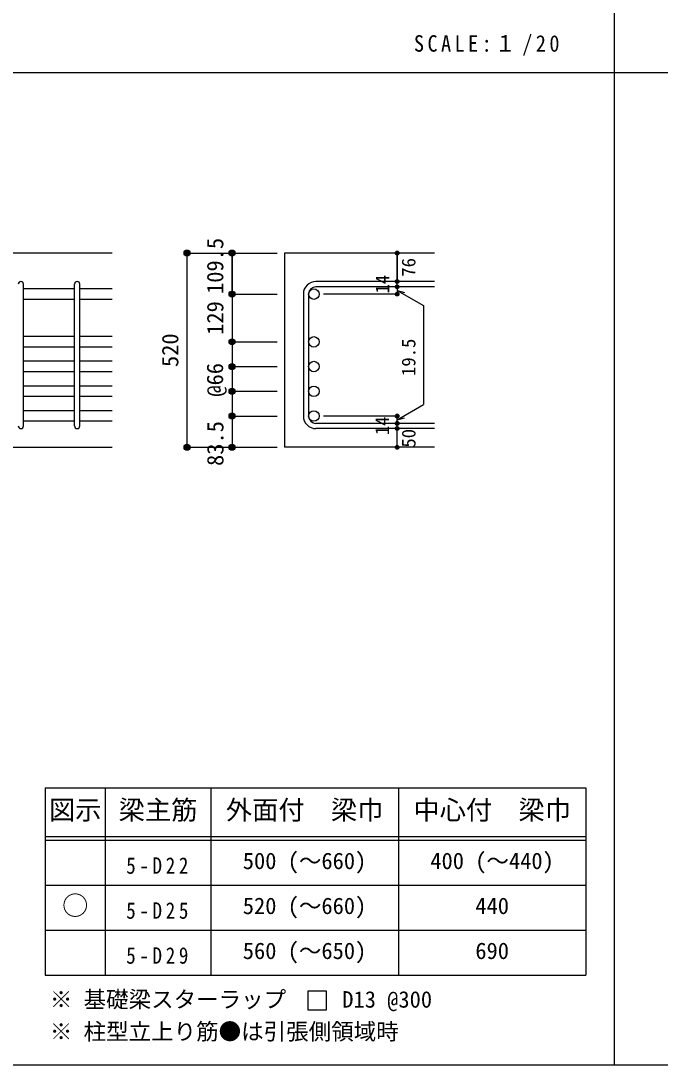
# Model space of a CAD drawing. Units: millimetres at full size, sheet at 1:20; details may follow other scales. Extents: x -3982 to 3969, y -2797 to 2801.
# Drawn here: x -2332 to -628, y -2797 to -10 of the extents above; entities that cross this region are included whole.
import ezdxf
from ezdxf.enums import TextEntityAlignment as Align

# ---------------------------------------------------------------- set-up
doc = ezdxf.new("R2010")
doc.units = ezdxf.units.MM
doc.header["$LTSCALE"] = 20
doc.header["$PDMODE"] = 32
doc.header["$PDSIZE"] = 10
for name, color, linetype in [('6-1_躯体線', 2, 'Continuous'), ('6-5_梁主筋', 7, 'Continuous'), ('6-6_S.T.P.', 7, 'Continuous'), ('6-7_文字', 7, 'Continuous'), ('6-D_寸法', 4, 'Continuous'), ('6-E_枠', 7, 'Continuous'), ('F-0_枠', 6, 'Continuous')]:
    doc.layers.add(name, color=color, linetype=linetype)
doc.styles.add('ＭＳ ゴシック', font='')
doc.styles.get('ＭＳ ゴシック').set_extended_font_data('MS Gothic')

msp = doc.modelspace()

# ---------------------------------------------------------------- linework, layer by layer
at = {"layer": '6-1_躯体線'}
for p, q in [((-2088.87, -629.67), (-3238.87, -629.67)), ((-1228.87, -629.67), (-1628.87, -629.67)), ((-1628.87, -629.67), (-1628.87, -1148.17)), ((-2488.87, -1148.17), (-2088.87, -1148.17)), ((-1228.87, -1148.17), (-1628.87, -1148.17))]:
    msp.add_line(p, q, dxfattribs=at)
at = {"layer": '6-5_梁主筋'}
for p, q in [((-2188.87, -725.28), (-2324.87, -725.28)), ((-2088.87, -725.28), (-2174.87, -725.28)), ((-2188.87, -753.28), (-2324.87, -753.28)), ((-2088.87, -753.28), (-2174.87, -753.28)), ((-2188.87, -852.67), (-2324.87, -852.67)), ((-2088.87, -852.67), (-2174.87, -852.67)), ((-2188.87, -880.67), (-2324.87, -880.67)), ((-2088.87, -880.67), (-2174.87, -880.67)), ((-2188.87, -918.67), (-2324.87, -918.67)), ((-2088.87, -918.67), (-2174.87, -918.67)), ((-2188.87, -946.67), (-2324.87, -946.67)), ((-2088.87, -946.67), (-2174.87, -946.67)), ((-2188.87, -984.67), (-2324.87, -984.67)), ((-2088.87, -984.67), (-2174.87, -984.67)), ((-2188.87, -1012.67), (-2324.87, -1012.67)), ((-2088.87, -1012.67), (-2174.87, -1012.67)), ((-2188.87, -1050.67), (-2324.87, -1050.67)), ((-2088.87, -1050.67), (-2174.87, -1050.67)), ((-2188.87, -1078.67), (-2324.87, -1078.67)), ((-2088.87, -1078.67), (-2174.87, -1078.67))]:
    msp.add_line(p, q, dxfattribs=at)
at = {"layer": '6-5_梁主筋', "color": 3}
for centre in [(-1550.87, -739.28), (-1550.87, -866.67), (-1550.87, -932.67), (-1550.87, -998.67), (-1550.87, -1064.67)]:
    msp.add_circle(centre, 14, dxfattribs=at)
at = {"layer": '6-6_S.T.P.'}
for p, q in [((-2324.87, -1091.17), (-2324.87, -712.78)), ((-2188.87, -1091.17), (-2188.87, -712.78)), ((-2174.87, -1091.17), (-2174.87, -712.78)), ((-1228.87, -705.78), (-1545.37, -705.78)), ((-1228.87, -719.78), (-1545.37, -719.78)), ((-1578.87, -739.28), (-1578.87, -1064.67)), ((-1564.87, -739.28), (-1564.87, -1064.67)), ((-1228.87, -1084.17), (-1545.37, -1084.17)), ((-1228.87, -1098.17), (-1545.37, -1098.17))]:
    msp.add_line(p, q, dxfattribs=at)
for centre, radius, start, end in [((-2331.87, -712.78), 7, 0, 180), ((-2181.87, -712.78), 7, 0, 180), ((-1545.37, -739.28), 33.5, 90, 180), ((-1545.37, -739.28), 19.5, 90, 180), ((-1545.37, -1064.67), 33.5, 180, 270), ((-1545.37, -1064.67), 19.5, 180, 270), ((-2331.87, -1091.17), 7, 180, 0), ((-2181.87, -1091.17), 7, 180, 0)]:
    msp.add_arc(centre, radius, start, end, dxfattribs=at)
at = {"layer": '6-7_文字'}
msp.add_lwpolyline([(-1567, -2649.63), (-1517, -2649.63), (-1517, -2599.63), (-1567, -2599.63)], close=True, dxfattribs=at)
at = {"layer": '6-D_寸法'}
for p, q in [((-1888.87, -629.67), (-1768.87, -629.67)), ((-1888.87, -629.67), (-1768.87, -629.67)), ((-1888.87, -629.67), (-1768.87, -629.67)), ((-1888.87, -1148.17), (-1888.87, -629.67)), ((-1768.87, -629.67), (-1648.87, -629.67)), ((-1328.87, -705.78), (-1328.87, -629.67)), ((-1328.87, -629.67), (-1328.87, -705.78)), ((-1328.87, -719.78), (-1328.87, -705.78)), ((-1328.87, -719.78), (-1328.87, -739.28)), ((-1768.87, -739.28), (-1648.87, -739.28)), ((-1768.87, -739.28), (-1648.87, -739.28)), ((-1768.87, -739.28), (-1768.87, -1148.17)), ((-1328.87, -739.28), (-1524.95, -739.28)), ((-1328.87, -729.53), (-1258.81, -769.98)), ((-1328.87, -729.53), (-1309.55, -734.71)), ((-1258.81, -769.98), (-1258.81, -1033.97)), ((-1768.87, -866.67), (-1648.87, -866.67)), ((-1768.87, -866.67), (-1648.87, -866.67)), ((-1768.87, -866.67), (-1648.87, -866.67)), ((-1768.87, -932.67), (-1648.87, -932.67)), ((-1768.87, -932.67), (-1648.87, -932.67)), ((-1768.87, -932.67), (-1648.87, -932.67)), ((-1768.87, -998.67), (-1648.87, -998.67)), ((-1768.87, -998.67), (-1648.87, -998.67)), ((-1768.87, -998.67), (-1648.87, -998.67)), ((-1328.87, -1074.42), (-1258.81, -1033.97)), ((-1768.87, -1064.67), (-1648.87, -1064.67)), ((-1768.87, -1064.67), (-1648.87, -1064.67)), ((-1768.87, -1064.67), (-1648.87, -1064.67)), ((-1328.87, -1064.67), (-1524.95, -1064.67)), ((-1328.87, -1084.17), (-1328.87, -1064.67)), ((-1328.87, -1074.42), (-1309.55, -1069.25)), ((-1328.87, -1098.17), (-1328.87, -1084.17)), ((-1328.87, -1148.17), (-1328.87, -1098.17)), ((-1888.87, -1148.17), (-1768.87, -1148.17)), ((-1768.87, -1148.17), (-1648.87, -1148.17))]:
    msp.add_line(p, q, dxfattribs=at)
msp.add_lwpolyline([(-1768.87, -739.28), (-1768.87, -629.67), (-1768.87, -739.28)], dxfattribs=at)
for centre, radius in [((-1888.87, -629.67), 8), ((-1888.87, -629.67), 7.2), ((-1888.87, -629.67), 6.4), ((-1888.87, -629.67), 5.6), ((-1888.87, -629.67), 4.8), ((-1888.87, -629.67), 4), ((-1888.87, -629.67), 3.2), ((-1888.87, -629.67), 2.4), ((-1888.87, -629.67), 1.6), ((-1888.87, -629.67), 0.8), ((-1768.87, -629.67), 8), ((-1768.87, -629.67), 7.2), ((-1768.87, -629.67), 6.4), ((-1768.87, -629.67), 5.6), ((-1768.87, -629.67), 4.8), ((-1768.87, -629.67), 4), ((-1768.87, -629.67), 3.2), ((-1768.87, -629.67), 2.4), ((-1768.87, -629.67), 1.6), ((-1768.87, -629.67), 0.8), ((-1328.87, -629.67), 4), ((-1328.87, -629.67), 3.6), ((-1328.87, -629.67), 3.2), ((-1328.87, -629.67), 2.8), ((-1328.87, -629.67), 2.4), ((-1328.87, -629.67), 2), ((-1328.87, -629.67), 1.6), ((-1328.87, -629.67), 1.2), ((-1328.87, -629.67), 0.8), ((-1328.87, -629.67), 0.4), ((-1328.87, -705.78), 4), ((-1328.87, -719.78), 4), ((-1328.87, -705.78), 3.6), ((-1328.87, -719.78), 3.6), ((-1328.87, -705.78), 3.2), ((-1328.87, -719.78), 3.2), ((-1328.87, -705.78), 2.8), ((-1328.87, -719.78), 2.8), ((-1328.87, -705.78), 2.4), ((-1328.87, -719.78), 2.4), ((-1328.87, -705.78), 2), ((-1328.87, -719.78), 2), ((-1328.87, -705.78), 1.6), ((-1328.87, -719.78), 1.6), ((-1328.87, -705.78), 1.2), ((-1328.87, -719.78), 1.2), ((-1328.87, -705.78), 0.8), ((-1328.87, -719.78), 0.8), ((-1328.87, -705.78), 0.4), ((-1328.87, -719.78), 0.4), ((-1768.87, -739.28), 8), ((-1768.87, -739.28), 7.2), ((-1768.87, -739.28), 6.4), ((-1768.87, -739.28), 5.6), ((-1768.87, -739.28), 4.8), ((-1768.87, -739.28), 4), ((-1768.87, -739.28), 3.2), ((-1768.87, -739.28), 2.4), ((-1768.87, -739.28), 1.6), ((-1768.87, -739.28), 0.8), ((-1328.87, -739.28), 4), ((-1328.87, -739.28), 3.6), ((-1328.87, -739.28), 3.2), ((-1328.87, -739.28), 2.8), ((-1328.87, -739.28), 2.4), ((-1328.87, -739.28), 2), ((-1328.87, -739.28), 1.6), ((-1328.87, -739.28), 1.2), ((-1328.87, -739.28), 0.8), ((-1328.87, -739.28), 0.4), ((-1768.87, -866.67), 8), ((-1768.87, -866.67), 7.2), ((-1768.87, -866.67), 6.4), ((-1768.87, -866.67), 5.6), ((-1768.87, -866.67), 4.8), ((-1768.87, -866.67), 4), ((-1768.87, -866.67), 3.2), ((-1768.87, -866.67), 2.4), ((-1768.87, -866.67), 1.6), ((-1768.87, -866.67), 0.8), ((-1768.87, -932.67), 8), ((-1768.87, -932.67), 7.2), ((-1768.87, -932.67), 6.4), ((-1768.87, -932.67), 5.6), ((-1768.87, -932.67), 4.8), ((-1768.87, -932.67), 4), ((-1768.87, -932.67), 3.2), ((-1768.87, -932.67), 2.4), ((-1768.87, -932.67), 1.6), ((-1768.87, -932.67), 0.8), ((-1768.87, -998.67), 8), ((-1768.87, -998.67), 7.2), ((-1768.87, -998.67), 6.4), ((-1768.87, -998.67), 5.6), ((-1768.87, -998.67), 4.8), ((-1768.87, -998.67), 4), ((-1768.87, -998.67), 3.2), ((-1768.87, -998.67), 2.4), ((-1768.87, -998.67), 1.6), ((-1768.87, -998.67), 0.8), ((-1768.87, -1064.67), 8), ((-1768.87, -1064.67), 7.2), ((-1768.87, -1064.67), 6.4), ((-1768.87, -1064.67), 5.6), ((-1768.87, -1064.67), 4.8), ((-1768.87, -1064.67), 4), ((-1768.87, -1064.67), 3.2), ((-1768.87, -1064.67), 2.4), ((-1768.87, -1064.67), 1.6), ((-1768.87, -1064.67), 0.8), ((-1328.87, -1064.67), 4), ((-1328.87, -1084.17), 4), ((-1328.87, -1064.67), 3.6), ((-1328.87, -1084.17), 3.6), ((-1328.87, -1064.67), 3.2), ((-1328.87, -1084.17), 3.2), ((-1328.87, -1064.67), 2.8), ((-1328.87, -1084.17), 2.8), ((-1328.87, -1064.67), 2.4), ((-1328.87, -1084.17), 2.4), ((-1328.87, -1064.67), 2), ((-1328.87, -1084.17), 2), ((-1328.87, -1064.67), 1.6), ((-1328.87, -1084.17), 1.6), ((-1328.87, -1064.67), 1.2), ((-1328.87, -1084.17), 1.2), ((-1328.87, -1064.67), 0.8), ((-1328.87, -1084.17), 0.8), ((-1328.87, -1064.67), 0.4), ((-1328.87, -1084.17), 0.4), ((-1328.87, -1098.17), 4), ((-1328.87, -1098.17), 3.6), ((-1328.87, -1098.17), 3.2), ((-1328.87, -1098.17), 2.8), ((-1328.87, -1098.17), 2.4), ((-1328.87, -1098.17), 2), ((-1328.87, -1098.17), 1.6), ((-1328.87, -1098.17), 1.2), ((-1328.87, -1098.17), 0.8), ((-1328.87, -1098.17), 0.4), ((-1888.87, -1148.17), 8), ((-1888.87, -1148.17), 7.2), ((-1888.87, -1148.17), 6.4), ((-1768.87, -1148.17), 8), ((-1768.87, -1148.17), 7.2), ((-1768.87, -1148.17), 6.4), ((-1888.87, -1148.17), 5.6), ((-1888.87, -1148.17), 4.8), ((-1888.87, -1148.17), 4), ((-1888.87, -1148.17), 3.2), ((-1888.87, -1148.17), 2.4), ((-1888.87, -1148.17), 1.6), ((-1888.87, -1148.17), 0.8), ((-1768.87, -1148.17), 5.6), ((-1768.87, -1148.17), 4.8), ((-1768.87, -1148.17), 4), ((-1768.87, -1148.17), 3.2), ((-1768.87, -1148.17), 2.4), ((-1768.87, -1148.17), 1.6), ((-1768.87, -1148.17), 0.8), ((-1328.87, -1148.17), 4), ((-1328.87, -1148.17), 3.6), ((-1328.87, -1148.17), 3.2), ((-1328.87, -1148.17), 2.8), ((-1328.87, -1148.17), 2.4), ((-1328.87, -1148.17), 2), ((-1328.87, -1148.17), 1.6), ((-1328.87, -1148.17), 1.2), ((-1328.87, -1148.17), 0.8), ((-1328.87, -1148.17), 0.4)]:
    msp.add_circle(centre, radius, dxfattribs=at)
at = {"layer": '6-D_寸法', "color": 7}
for p in [(-1888.87, -629.67), (-1768.87, -629.67), (-1328.87, -629.67), (-1328.87, -705.78), (-1328.87, -719.78), (-1768.87, -739.28), (-1328.87, -739.28), (-1768.87, -866.67), (-1768.87, -932.67), (-1768.87, -998.67), (-1768.87, -1064.67), (-1328.87, -1064.67), (-1328.87, -1064.67), (-1328.87, -1084.17), (-1328.87, -1098.17), (-1888.87, -1148.17), (-1768.87, -1148.17), (-1328.87, -1148.17)]:
    msp.add_point(p, dxfattribs=at)
at = {"layer": '6-E_枠', "color": 3}
for p, q in [((-2267.02, -2056.95), (-2267.02, -2556.95)), ((-2267.02, -2056.95), (-825.33, -2056.95)), ((-825.33, -2056.95), (-825.33, -2556.95)), ((-2267.02, -2556.95), (-825.33, -2556.95))]:
    msp.add_line(p, q, dxfattribs=at)
at = {"layer": '6-E_枠'}
for p, q in [((-2107.02, -2056.95), (-2107.02, -2556.95)), ((-1825.33, -2056.95), (-1825.33, -2556.95)), ((-1325.33, -2056.95), (-1325.33, -2556.95)), ((-2267.02, -2186.95), (-825.33, -2186.95)), ((-2267.02, -2196.95), (-825.33, -2196.95)), ((-2267.02, -2316.95), (-825.33, -2316.95)), ((-2267.02, -2436.95), (-825.33, -2436.95))]:
    msp.add_line(p, q, dxfattribs=at)
at = {"layer": 'F-0_枠', "color": 2}
for p, q in [((-749.76, 2800.77), (-749.76, -2796.83)), ((-3981.92, -148.03), (2482.4, -148.03))]:
    msp.add_line(p, q, dxfattribs=at)
at = {"layer": 'F-0_枠'}
msp.add_line((3969.4, -2796.83), (-3981.92, -2796.83), dxfattribs=at)

# ---------------------------------------------------------------- texts
at = {"layer": '6-7_文字', "color": 2, "style": 'ＭＳ ゴシック'}
for s, p in [('図示', (-2257.02, -2156.95)), ('梁主筋', (-2071.17, -2156.95)), ('外面付\u3000梁巾', (-1785.33, -2156.95)), ('中心付\u3000梁巾', (-1285.33, -2156.95)), ('○', (-2222.02, -2411.95))]:
    msp.add_text(s, height=51.32, dxfattribs=at).set_placement(p, align=Align.BOTTOM_LEFT)
at = {"layer": '6-7_文字', "style": 'ＭＳ ゴシック'}
for s, p in [('500 (～660)', (-1740.33, -2286.95)), ('400 (～440)', (-1240.33, -2286.95)), ('520 (～660)', (-1740.33, -2406.95)), ('440', (-1120.33, -2406.95)), ('560 (～650)', (-1740.33, -2526.95)), ('690', (-1120.33, -2526.95)), ('※ 基礎梁スターラップ     D13 @300', (-2254.64, -2656.67)), ('※ 柱型立上り筋●は引張側領域時', (-2254.64, -2742.34))]:
    msp.add_text(s, height=43.99, dxfattribs=at).set_placement(p, align=Align.BOTTOM_LEFT)
at = {"layer": '6-7_文字', "color": 2, "insert": (-1283.99, -103.03), "char_height": 43.99, "attachment_point": 7, "style": 'ＭＳ ゴシック'}
msp.add_mtext('\\T1.34;\\W0.9;SCALE:１/20', dxfattribs=at)
at = {"layer": '6-7_文字', "char_height": 43.99, "attachment_point": 7, "style": 'ＭＳ ゴシック'}
for s, insert in [('\\T1.38;\\W0.85;5-D22', (-2051.17, -2286.95)), ('\\T1.38;\\W0.85;5-D25', (-2051.17, -2406.95)), ('\\T1.38;\\W0.85;5-D29', (-2051.17, -2526.95))]:
    msp.add_mtext(s, dxfattribs=dict(at, insert=insert))
at = {"layer": '6-D_寸法', "style": 'ＭＳ ゴシック'}
for s, height, p in [('109.5', 43.99, (-1778.99, -738.89)), ('76', 36.66, (-1269, -692.83)), ('14', 36.66, (-1338.87, -737.71)), ('129', 43.99, (-1778.87, -847.98)), ('520', 43.99, (-1898.87, -933.92)), ('19.5', 36.66, (-1269.04, -957.82)), ('@66', 43.99, (-1779.54, -1012.91)), ('83.5', 43.99, (-1778.61, -1197.85)), ('14', 36.66, (-1339.53, -1115.84)), ('50', 36.66, (-1268.79, -1148.97))]:
    msp.add_text(s, height=height, rotation=90, dxfattribs=at).set_placement(p, align=Align.BOTTOM_LEFT)

doc.saveas('drawing.dxf')
